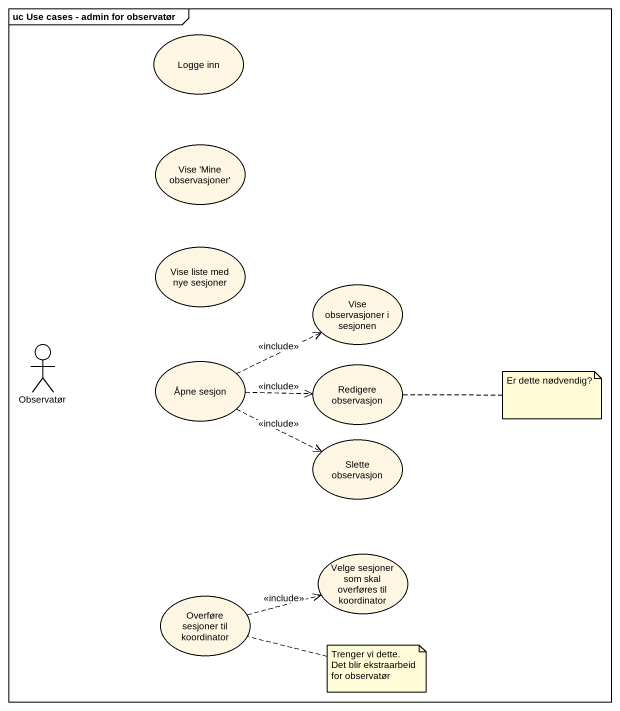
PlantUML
@startuml
mainframe uc Use cases - admin for observatør
usecase "Logge inn" as Logge_inn
usecase "Vise 'Mine observasjoner'" as Vise_Mine_observasjoner
usecase "Vise liste med nye sesjoner" as Vise_liste_med_nye_sesjoner
usecase "Vise observasjoner i sesjonen" as Vise_observasjoner_i
actor Observatør
usecase "Åpne sesjon" as Åpne_sesjon
usecase "Redigere observasjon" as Redigere_observasjon
usecase "Slette observasjon" as Slette_observasjon
usecase "Velge sesjoner som skal overføres til koordinator" as Velge_sesjoner_som_skal
usecase "Overføre sesjoner til koordinator" as Overføre_sesjoner_til
Åpne_sesjon .right.> Vise_observasjoner_i : <<include>>
Åpne_sesjon .right.> Redigere_observasjon : <<include>>
Åpne_sesjon .right.> Slette_observasjon : <<include>>
Overføre_sesjoner_til .right.> Velge_sesjoner_som_skal : <<include>>
note right of Redigere_observasjon : Er dette nødvendig?
note right of Overføre_sesjoner_til : Trenger vi dette. Det blir ekstraarbeid for observatør
@enduml
